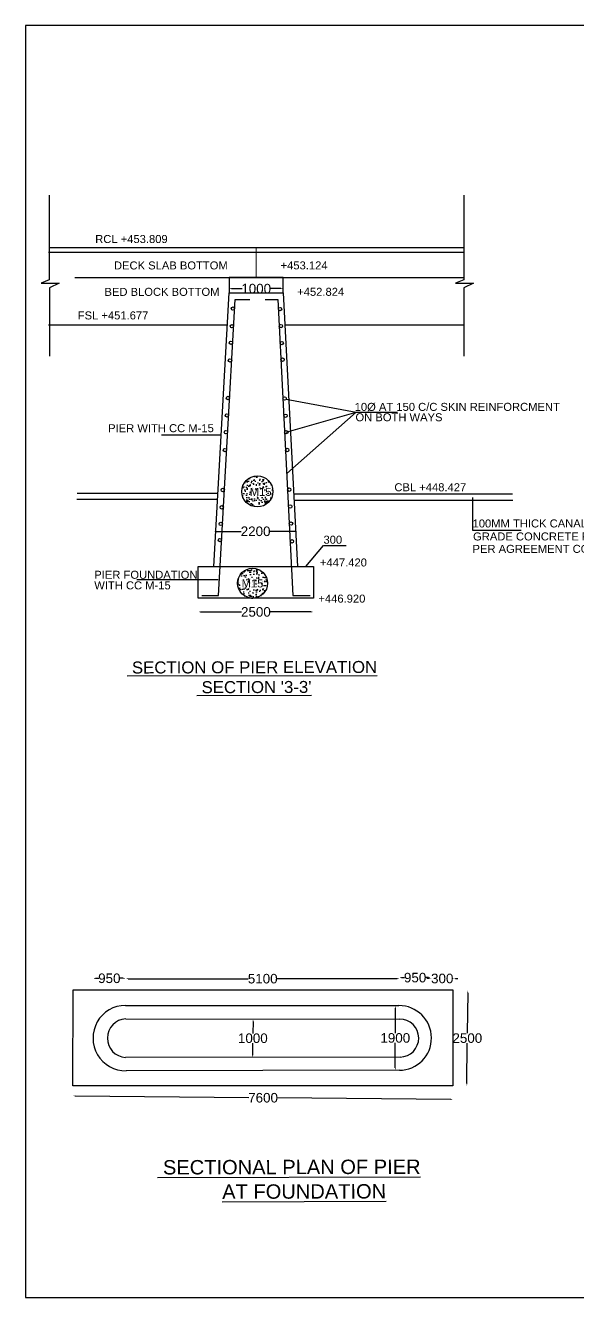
# Model space of a CAD drawing. Header units: inches. Extents: x 454975 to 486241, y -171296 to -157710.
# Drawn here: x 464200 to 469974, y -170998 to -157710 of the extents above; entities that cross this region are included whole.
import ezdxf

# ---------------------------------------------------------------- set-up
doc = ezdxf.new("R2010")
doc.units = ezdxf.units.IN
doc.header["$MEASUREMENT"] = 0
doc.layers.add('DRAWING', color=7, linetype='Continuous')
doc.layers.add('TEXT', color=7, linetype='Continuous')
doc.styles.get("Standard").update_dxf_attribs({"font": 'arial.ttf'})
doc.dimstyles.new('ST100', dxfattribs={"dimtxt": 100, "dimasz": 25, "dimexe": 0, "dimexo": 300, "dimgap": 0.09, "dimtad": 0, "dimtih": 1, "dimtoh": 1, "dimdec": 0, "dimzin": 0, "dimdsep": 46, "dimtxsty": 'Standard', "dimcen": 0, "dimse1": 1, "dimse2": 1, "dimadec": 0, "dimazin": 0, "dimtfac": 1, "dimtdec": 0, "dimtofl": 0, "dimtmove": 0, "dimatfit": 3, "dimfxl": 2000, "dimtolj": 1, "dimtzin": 0, "dimarcsym": 0})

# ---------------------------------------------------------------- blocks, each defined once
blk = doc.blocks.new('*D45')
at = {"layer": 'Defpoints', "color": 0, "ltscale": 0.4, "transparency": 16777216}
for p in [(466893, -160460), (466325, -160554), (466893, -160558)]:
    blk.add_point(p, dxfattribs=at)
at = {"layer": 'TEXT', "color": 0, "lineweight": -2, "ltscale": 0.4, "transparency": 16777216}
for p, q in [((466350, -160460), (466464, -160460)), ((466868, -160460), (466753, -160460))]:
    blk.add_line(p, q, dxfattribs=at)
at = {"layer": 'TEXT', "color": 0, "ltscale": 0.4, "transparency": 16777216}
for points in [[(466350, -160456), (466350, -160464), (466325, -160460)], [(466868, -160456), (466868, -160464), (466893, -160460)]]:
    blk.add_solid(points, dxfattribs=at)
at = {"layer": 'TEXT', "color": 0, "ltscale": 0.4, "transparency": 16777216, "insert": (466609, -160460), "char_height": 100, "attachment_point": 5}
blk.add_mtext('\\A1;1000', dxfattribs=at)
blk = doc.blocks.new('*D46')
at = {"layer": 'Defpoints', "color": 0, "ltscale": 0.4, "transparency": 16777216}
for p in [(467042, -162995), (466165, -163364), (467042, -163364)]:
    blk.add_point(p, dxfattribs=at)
at = {"layer": 'TEXT', "color": 0, "lineweight": -2, "ltscale": 0.4, "transparency": 16777216}
for p, q in [((466190, -162995), (466453, -162995)), ((467017, -162995), (466754, -162995))]:
    blk.add_line(p, q, dxfattribs=at)
at = {"layer": 'TEXT', "color": 0, "ltscale": 0.4, "transparency": 16777216}
for points in [[(466190, -162991), (466190, -162999), (466165, -162995)], [(467017, -162991), (467017, -162999), (467042, -162995)]]:
    blk.add_solid(points, dxfattribs=at)
at = {"layer": 'TEXT', "color": 0, "ltscale": 0.4, "transparency": 16777216, "insert": (466603, -162995), "char_height": 100, "attachment_point": 5}
blk.add_mtext('\\A1;2200', dxfattribs=at)
blk = doc.blocks.new('*D47')
at = {"layer": 'Defpoints', "color": 0, "ltscale": 0.4, "transparency": 16777216}
for p in [(466004, -163693), (467208, -163693), (467208, -163837)]:
    blk.add_point(p, dxfattribs=at)
at = {"layer": 'TEXT', "color": 0, "lineweight": -2, "ltscale": 0.4, "transparency": 16777216}
for p, q in [((466029, -163837), (466456, -163837)), ((467183, -163837), (466756, -163837))]:
    blk.add_line(p, q, dxfattribs=at)
at = {"layer": 'TEXT', "color": 0, "ltscale": 0.4, "transparency": 16777216}
for points in [[(466029, -163833), (466029, -163841), (466004, -163837)], [(467183, -163833), (467183, -163841), (467208, -163837)]]:
    blk.add_solid(points, dxfattribs=at)
at = {"layer": 'TEXT', "color": 0, "ltscale": 0.4, "transparency": 16777216, "insert": (466606, -163837), "char_height": 100, "attachment_point": 5}
blk.add_mtext('\\A1;2500', dxfattribs=at)
blk = doc.blocks.new('*D80')
at = {"layer": 'Defpoints', "color": 0, "ltscale": 0.4, "transparency": 16777216}
for p in [(466566, -168090), (466576, -168090), (466569, -168490)]:
    blk.add_point(p, dxfattribs=at)
at = {"layer": 'DRAWING', "color": 0, "lineweight": -2, "ltscale": 0.4, "transparency": 16777216}
for p, q in [((466576, -168115), (466575, -168239)), ((466573, -168465), (466574, -168341))]:
    blk.add_line(p, q, dxfattribs=at)
at = {"layer": 'DRAWING', "color": 0, "ltscale": 0.4, "transparency": 16777216}
for points in [[(466572, -168115), (466580, -168116), (466576, -168090)], [(466568, -168465), (466577, -168465), (466572, -168490)]]:
    blk.add_solid(points, dxfattribs=at)
at = {"layer": 'DRAWING', "color": 0, "ltscale": 0.4, "transparency": 16777216, "insert": (466574, -168290), "char_height": 100, "attachment_point": 5}
blk.add_mtext('\\A1;1000', dxfattribs=at)
blk = doc.blocks.new('*D81')
at = {"layer": 'Defpoints', "color": 0, "ltscale": 0.4, "transparency": 16777216}
for p in [(468780, -167790), (468779, -168787), (468808, -168787)]:
    blk.add_point(p, dxfattribs=at)
at = {"layer": 'DRAWING', "color": 0, "lineweight": -2, "ltscale": 0.4, "transparency": 16777216}
for p, q in [((468818, -167815), (468813, -168238)), ((468808, -168762), (468812, -168340))]:
    blk.add_line(p, q, dxfattribs=at)
at = {"layer": 'DRAWING', "color": 0, "ltscale": 0.4, "transparency": 16777216}
for points in [[(468813, -167815), (468822, -167815), (468818, -167790)], [(468804, -168762), (468813, -168763), (468808, -168787)]]:
    blk.add_solid(points, dxfattribs=at)
at = {"layer": 'DRAWING', "color": 0, "ltscale": 0.4, "transparency": 16777216, "insert": (468813, -168289), "char_height": 100, "attachment_point": 5}
blk.add_mtext('\\A1;2500', dxfattribs=at)
blk = doc.blocks.new('*D82')
at = {"layer": 'Defpoints', "color": 0, "ltscale": 0.4, "transparency": 16777216}
for p in [(464696, -168902), (468665, -168901), (468665, -168931)]:
    blk.add_point(p, dxfattribs=at)
at = {"layer": 'DRAWING', "color": 0, "lineweight": -2, "ltscale": 0.4, "transparency": 16777216}
for p, q in [((464721, -168893), (466532, -168910)), ((468640, -168931), (466829, -168913))]:
    blk.add_line(p, q, dxfattribs=at)
at = {"layer": 'DRAWING', "color": 0, "ltscale": 0.4, "transparency": 16777216}
for points in [[(464721, -168889), (464721, -168897), (464696, -168892)], [(468640, -168927), (468640, -168935), (468665, -168931)]]:
    blk.add_solid(points, dxfattribs=at)
at = {"layer": 'DRAWING', "color": 0, "ltscale": 0.4, "transparency": 16777216, "insert": (466681, -168912), "char_height": 100, "attachment_point": 5}
blk.add_mtext('\\A1;7600', dxfattribs=at)
blk = doc.blocks.new('*D84')
at = {"layer": 'Defpoints', "color": 0, "ltscale": 0.4, "transparency": 16777216}
for p in [(464906, -167664), (465247, -168087), (464906, -168291)]:
    blk.add_point(p, dxfattribs=at)
at = {"layer": 'DRAWING', "color": 0, "lineweight": -2, "ltscale": 0.4, "transparency": 16777216}
for p, q in [((464931, -167664), (464966, -167664)), ((465222, -167664), (465187, -167664))]:
    blk.add_line(p, q, dxfattribs=at)
at = {"layer": 'DRAWING', "color": 0, "ltscale": 0.4, "transparency": 16777216}
for points in [[(464931, -167660), (464931, -167669), (464906, -167664)], [(465222, -167660), (465222, -167669), (465247, -167664)]]:
    blk.add_solid(points, dxfattribs=at)
at = {"layer": 'DRAWING', "color": 0, "ltscale": 0.4, "transparency": 16777216, "insert": (465076, -167664), "char_height": 100, "attachment_point": 5}
blk.add_mtext('\\A1;950', dxfattribs=at)
blk = doc.blocks.new('*D83')
at = {"layer": 'Defpoints', "color": 0, "ltscale": 0.4, "transparency": 16777216}
for p in [(468107, -167668), (465246, -168087), (468107, -168090)]:
    blk.add_point(p, dxfattribs=at)
at = {"layer": 'DRAWING', "color": 0, "lineweight": -2, "ltscale": 0.4, "transparency": 16777216}
for p, q in [((465271, -167668), (466527, -167668)), ((468082, -167668), (466826, -167668))]:
    blk.add_line(p, q, dxfattribs=at)
at = {"layer": 'DRAWING', "color": 0, "ltscale": 0.4, "transparency": 16777216}
for points in [[(465271, -167664), (465271, -167672), (465246, -167668)], [(468082, -167664), (468082, -167672), (468107, -167668)]]:
    blk.add_solid(points, dxfattribs=at)
at = {"layer": 'DRAWING', "color": 0, "ltscale": 0.4, "transparency": 16777216, "insert": (466677, -167668), "char_height": 100, "attachment_point": 5}
blk.add_mtext('\\A1;5100', dxfattribs=at)
blk = doc.blocks.new('*D85')
at = {"layer": 'Defpoints', "color": 0, "ltscale": 0.4, "transparency": 16777216}
for p in [(468434, -167657), (468101, -167949), (468434, -168234)]:
    blk.add_point(p, dxfattribs=at)
at = {"layer": 'DRAWING', "color": 0, "lineweight": -2, "ltscale": 0.4, "transparency": 16777216}
for p, q in [((468126, -167657), (468157, -167657)), ((468409, -167657), (468378, -167657))]:
    blk.add_line(p, q, dxfattribs=at)
at = {"layer": 'DRAWING', "color": 0, "ltscale": 0.4, "transparency": 16777216}
for points in [[(468126, -167653), (468126, -167661), (468101, -167657)], [(468409, -167653), (468409, -167661), (468434, -167657)]]:
    blk.add_solid(points, dxfattribs=at)
at = {"layer": 'DRAWING', "color": 0, "ltscale": 0.4, "transparency": 16777216, "insert": (468268, -167657), "char_height": 100, "attachment_point": 5}
blk.add_mtext('\\A1;950', dxfattribs=at)
blk = doc.blocks.new('*D86')
at = {"layer": 'Defpoints', "color": 0, "ltscale": 0.4, "transparency": 16777216}
for p in [(468663, -167666), (468439, -168284), (468663, -168285)]:
    blk.add_point(p, dxfattribs=at)
at = {"layer": 'DRAWING', "color": 0, "lineweight": -2, "ltscale": 0.4, "transparency": 16777216}
for p, q in [((468414, -167666), (468389, -167666)), ((468688, -167666), (468713, -167666))]:
    blk.add_line(p, q, dxfattribs=at)
at = {"layer": 'DRAWING', "color": 0, "ltscale": 0.4, "transparency": 16777216}
for points in [[(468414, -167662), (468414, -167670), (468439, -167666)], [(468688, -167662), (468688, -167670), (468663, -167666)]]:
    blk.add_solid(points, dxfattribs=at)
at = {"layer": 'DRAWING', "color": 0, "ltscale": 0.4, "transparency": 16777216, "insert": (468551, -167666), "char_height": 100, "attachment_point": 5}
blk.add_mtext('\\A1;300', dxfattribs=at)
blk = doc.blocks.new('*D87')
at = {"layer": 'Defpoints', "color": 0, "ltscale": 0.4, "transparency": 16777216}
for p in [(468101, -167949), (468061, -168625), (468103, -168625)]:
    blk.add_point(p, dxfattribs=at)
at = {"layer": 'DRAWING', "color": 0, "lineweight": -2, "ltscale": 0.4, "transparency": 16777216}
for p, q in [((468061, -167974), (468061, -168236)), ((468061, -168600), (468061, -168338))]:
    blk.add_line(p, q, dxfattribs=at)
at = {"layer": 'DRAWING', "color": 0, "ltscale": 0.4, "transparency": 16777216}
for points in [[(468057, -167974), (468065, -167974), (468061, -167949)], [(468057, -168600), (468065, -168600), (468061, -168625)]]:
    blk.add_solid(points, dxfattribs=at)
at = {"layer": 'DRAWING', "color": 0, "ltscale": 0.4, "transparency": 16777216, "insert": (468061, -168287), "char_height": 100, "attachment_point": 5}
blk.add_mtext('\\A1;1900', dxfattribs=at)

msp = doc.modelspace()

# ---------------------------------------------------------------- hatches: boundary and pattern name
at = {"layer": 'DRAWING', "ltscale": 0.4}
h = msp.add_hatch(dxfattribs=at)
h.set_pattern_fill('AR-CONC', color=256, scale=12.893543, angle=0.1412, style=0)
h.set_pattern_definition([(50.141203, (179134.52, -23355.24), (92.499912, -7.863036), [9.670158, -106.371733]), (355.141203, (179134.52, -23355.24), (-18.128922, 96.939836), [7.736126, -85.097386]), (100.592603, (179142.23, -23355.895), (74.371058, 89.076741), [8.21837, -90.402062]), (46.325403, (179134.45, -23329.45), (137.657364, -21.00208), [14.505236, -159.5576]), (96.776803, (179145.93, -23331.2), (120.201244, 125.894923), [12.327554, -135.60307]), (351.325403, (179134.45, -23329.45), (120.201146, 125.89502), [11.60419, -127.64608]), (21.141203, (179147.364, -23335.87), (77.09017, -51.722013), [9.670158, -106.371733]), (326.141203, (179147.36, -23335.87), (31.141452, 93.574567), [7.736126, -85.097386]), (71.592603, (179153.79, -23340.18), (108.231654, 41.85247), [8.21837, -90.402062]), (37.641203, (179134.52, -23355.24), (1.4620525, 42.925547), [0, -84.065903, 0, -86.386741, 0, -85.419725]), (7.641203, (179134.52, -23355.24), (33.7935554, 50.9370826), [0, -49.253336, 0, -82.1318714, 0, -32.556197]), (327.641203, (179105.766, -23355.31), (68.8355854, -2.7384882), [0, -32.2338585, 0, -100.569638, 0, -133.448174]), (317.641203, (179092.87, -23355.34), (75.161325, 13.092351), [0, -41.904016, 0, -66.788555, 0, -94.767544])])
h.paths.add_polyline_path([(466458.2, -162577.8, 1), (466783.4, -162577.8, 1)])
h.paths.add_polyline_path([(466414.9, -163536.6, 1), (466727.7, -163536.6, 1)])
h.paths.add_polyline_path([(466521.4, -162520), (466777.1, -162520), (466777.1, -162647.2), (466521.4, -162647.2)], flags=24)
h.paths.add_polyline_path([(466435.7, -163476.2), (466691.3, -163476.2), (466691.3, -163603.3), (466435.7, -163603.3)], flags=24)

# ---------------------------------------------------------------- linework, layer by layer
for points in [[(485165.5, -157710.5), (464200.5, -157710.5), (464200.5, -170998.5), (485165.5, -170998.5)], [(466327.6, -160504.9), (466889.4, -160504.9), (466889.4, -160344.8), (466327.6, -160344.8)], [(466004, -163363.6), (467208, -163363.6), (467208, -163693), (466004, -163693)]]:
    msp.add_lwpolyline(points, close=True, dxfattribs=at)
for points in [[(464449.3, -159484.9), (464449.3, -160366.1), (464363.1, -160401.2), (464552.1, -160401.2), (464450.5, -160452.2), (464450.5, -161164.6)], [(468774.9, -159484.9), (468774.9, -160366.1), (468688.8, -160401.2), (468877.7, -160401.2), (468776.1, -160452.2), (468776.1, -161164.6)], [(464442.1, -160077.2), (468771.9, -160077.2)], [(464446.3, -160029.2), (468771.9, -160029.2)], [(464717.2, -160344.8), (468771.9, -160344.8)], [(466165.4, -163363.6), (466327.6, -160504.9), (466889.9, -160504.9), (467041.6, -163363.6)], [(466040, -163666.2), (466216, -163666.2), (466388.6, -160573.9), (466541.2, -160573.9)], [(466703.8, -160573.9), (466835.1, -160573.9), (466993.1, -163663.7), (467170.8, -163663.7)], [(464442.6, -160836.9), (466308.7, -160836.9)], [(466907.5, -160836.9), (468778.6, -160836.9)], [(466208.8, -162598.9), (464741.5, -162598.9)], [(467001.2, -162602.4), (469286.2, -162602.4)], [(466205.1, -162663.7), (464737.8, -162663.7)], [(467004.8, -162669.7), (469289.7, -162669.7)]]:
    msp.add_lwpolyline(points, dxfattribs=at)
at = {"layer": 'DRAWING', "ltscale": 0.4, "const_width": 12.5}
msp.add_lwpolyline([(466609.1, -160029.2), (466608.5, -160344.8)], dxfattribs=at)
at = {"layer": 'DRAWING'}
for points in [[(464698.6, -167784.3), (468662.1, -167784.8), (468663, -168785.5), (464695.5, -168787.5), (464698.6, -167784.3)], [(465244.6, -167946.2), (465244.6, -167946.2), (468098, -167949.1)], [(465247.2, -168087.4), (468105.9, -168090.2)], [(468110.8, -168486.8), (468110.8, -168486.8), (465245.9, -168489.9)], [(468103.3, -168625), (465250.4, -168630)]]:
    msp.add_lwpolyline(points, dxfattribs=at)
msp.add_lwpolyline([(468305.4, -168290), (468305.4, -168290)], close=True, dxfattribs=at)
at = {"layer": 'DRAWING', "ltscale": 0.4}
for centre, radius in [((466365.6, -160668), 17.7), ((466857.9, -160673.5), 17.7), ((466355.3, -160852.3), 17.7), ((466867, -160850.5), 17.7), ((466345.7, -161024.8), 17.7), ((466876.1, -161028.6), 17.7), ((466335.4, -161209.2), 17.7), ((466884.9, -161201.5), 17.7), ((466313.5, -161602.2), 17.7), ((466905.7, -161607.3), 17.7), ((466303.3, -161784.1), 17.7), ((466914.9, -161787.4), 17.7), ((466293.5, -161959.3), 17.7), ((466923.7, -161959.1), 17.7), ((466283.1, -162146), 17.7), ((466933.2, -162145.3), 17.7), ((466620.8, -162577.8), 162.6), ((466259.8, -162562.9), 17.7), ((466954.4, -162559.7), 17.7), ((466249.7, -162744), 17.7), ((466963.4, -162735.7), 17.7), ((466240, -162917.2), 17.7), ((466972.5, -162914.1), 17.7), ((466230.6, -163085.7), 17.7), ((466982, -163099), 17.7), ((466571.3, -163536.6), 156.4)]:
    msp.add_circle(centre, radius, dxfattribs=at)
for centre, radius, start, end in [((465247.5, -168288.1), 341.9, 90.49254, 270.49254), ((468100.7, -168287), 338, 270.44654, 90.44654), ((465256.7, -168288.7), 201.5, 92.68035, 266.93725), ((468107.1, -168288.5), 198.4, 271.07881, 90.35285)]:
    msp.add_arc(centre, radius, start, end, dxfattribs=at)

# ---------------------------------------------------------------- texts
at = {"layer": 'DRAWING', "color": 7}
for s, height, p in [(' RCL +453.809', 83.611, (464896.2, -159983.4)), (' DECK SLAB BOTTOM                 +453.124', 83.611, (465092.1, -160259.4)), ('BED BLOCK BOTTOM                         +452.824', 83.611, (465025.3, -160535.3)), ('FSL +451.677', 83.611, (464746.5, -160781.4)), ('10Ø AT 150 C/C SKIN REINFORCMENT', 83.611, (467637.3, -161736.9)), ('ON BOTH WAYS', 83.611, (467645.5, -161845.2)), ('PIER WITH CC M-15', 83.611, (465063.5, -161959.4)), ('CBL +448.427', 83.611, (468051.6, -162576.3)), ('100MM THICK CANAL LINING IN CC M-20', 83.611, (468867.8, -162954.5)), ('300', 83.61, (467311.5, -163124.3)), ('GRADE CONCRETE FOR A LENGTH AS ', 83.611, (468872.9, -163090.1)), ('PER AGREEMENT CONDATIONS', 83.611, (468867.4, -163220.1)), ('+447.420', 83.61, (467274.6, -163361.9)), ('PIER FOUNDATION', 83.611, (464919, -163490.3)), ('WITH CC M-15', 83.611, (464918.6, -163601.2)), ('+446.920', 83.61, (467258.4, -163739.4))]:
    msp.add_text(s, height=height, rotation=0.01749, dxfattribs=at).set_placement(p)
at = {"layer": 'DRAWING', "char_height": 83.61, "width": 224.569, "attachment_point": 1}
for insert in [(466542.3, -162540.9), (466456.6, -163497.1)]:
    msp.add_mtext('M15', dxfattribs=dict(at, insert=insert))
at = {"layer": 'TEXT'}
for s, height, p in [('%%U SECTION OF PIER ELEVATION', 125.417, (465263.2, -164480.4)), ("%%U SECTION '3-3'", 125.417, (465990.1, -164685.7)), ('%%U SECTIONAL PLAN OF PIER', 150, (465577.5, -169713.1)), ('%%UAT FOUNDATION', 150, (466254.6, -169967.4))]:
    msp.add_text(s, height=height, rotation=0.1412, dxfattribs=at).set_placement(p)

# ---------------------------------------------------------------- dimensions: what is measured, and where the dimension line sits
at = {"layer": 'DRAWING', "ltscale": 0.4}
for base, p1, p2, text, picture, middle in [((464905.6, -167664.4), (465247.2, -168087.4), (464905.6, -168291), '950', '*D84', (465076.4, -167664.4)), ((468107.3, -167668.2), (465245.8, -168087.5), (468107.3, -168090.2), '5100', '*D83', (466676.5, -167668.2)), ((468434.5, -167656.8), (468100.7, -167949.1), (468434.5, -168234.4), '950', '*D85', (468267.6, -167656.8)), ((468662.6, -167665.7), (468438.6, -168284.4), (468662.6, -168285.2), '300', '*D86', (468550.6, -167665.7))]:
    dim = msp.add_linear_dim(base=base, p1=p1, p2=p2, text=text, dimstyle='ST100', dxfattribs=at)
    dim.commit()
    dim.dimension.update_dxf_attribs({"geometry": picture, "text_midpoint": middle})
for base, p1, p2, angle, text, picture, middle in [((468808.1, -168787.5), (468780.3, -167790.1), (468779.1, -168787.2), 89.44194, '2500', '*D81', (468813, -168288.9)), ((468061.1, -168625), (468100.7, -167949.1), (468103.3, -168625), 90, '1900', '*D87', (468061.1, -168287)), ((466576.3, -168090.5), (466568.6, -168490), (466565.8, -168090.4), 89.44194, '1000', '*D80', (466574.3, -168290.3)), ((468665.1, -168931.1), (464695.9, -168901.6), (468665.4, -168900.9), 359.44194, '7600', '*D82', (466680.5, -168911.8))]:
    dim = msp.add_linear_dim(base=base, p1=p1, p2=p2, angle=angle, text=text, dimstyle='ST100', dxfattribs=at)
    dim.commit()
    dim.dimension.update_dxf_attribs({"geometry": picture, "text_midpoint": middle})
at = {"layer": 'TEXT', "ltscale": 0.4}
for base, p1, p2, text, picture, middle in [((466892.7, -160460.2), (466324.8, -160554), (466892.7, -160558.3), '1000', '*D45', (466608.7, -160460.2)), ((467041.6, -162994.8), (466165.4, -163363.6), (467041.6, -163363.6), '2200', '*D46', (466603.5, -162994.8)), ((467208, -163836.8), (466004, -163693), (467208, -163693), '2500', '*D47', (466606, -163836.8))]:
    dim = msp.add_linear_dim(base=base, p1=p1, p2=p2, text=text, dimstyle='ST100', dxfattribs=at)
    dim.commit()
    dim.dimension.update_dxf_attribs({"geometry": picture, "text_midpoint": middle})

# ---------------------------------------------------------------- leaders
at = {"layer": 'DRAWING', "ltscale": 0.4}
for points in [[(466922.2, -161613.6), (467652.8, -161750.3)], [(466923.7, -161959.1), (467652.8, -161750.3)], [(466928, -162390.8), (467652.8, -161750.3), (468083.4, -161750.3)], [(466243.4, -161988.6), (465621.1, -161988.6)]]:
    msp.add_leader(points, dimstyle='ST100', override={"dimgap": 0.09, "dimtad": 0}, dxfattribs=at)
at = {"layer": 'TEXT', "ltscale": 0.4}
for points in [[(468865.6, -162640.8), (468865.6, -162981.9), (469376.5, -162981.9)], [(467127.7, -163363.6), (467310.4, -163142.4), (467547, -163142.4)], [(466213, -163501.5), (465364.4, -163501.5)]]:
    msp.add_leader(points, dimstyle='ST100', override={"dimgap": 0.09, "dimtad": 0}, dxfattribs=at)

doc.saveas('drawing.dxf')
